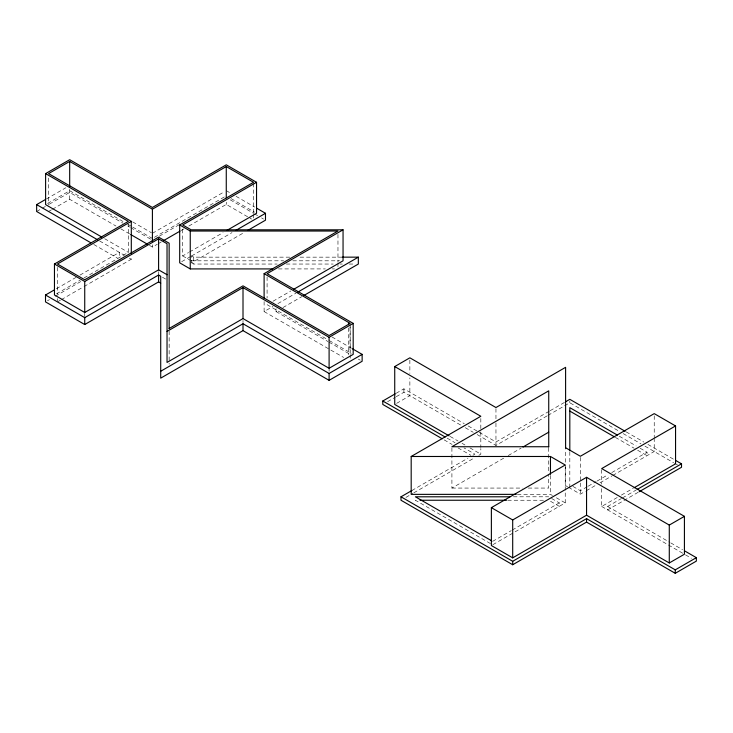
<?xml version="1.0" encoding="UTF-8"?>
<svg xmlns="http://www.w3.org/2000/svg" width="733" height="733" viewBox="0 0 733 733"><rect width="100%" height="100%" fill="white"/><g stroke="black" fill="none" stroke-linecap="round" stroke-linejoin="round"><path stroke-width="0.55" stroke-dasharray="3.67 2.75" d="M46.362 199L65.796 187.776M47.526 203.49L69.681 190.699L123.85 221.971M36.65 211.498L41.506 208.685M42.477 208.126L45.391 206.449M49.276 204.205L69.681 192.422L122.86 223.125M48.58 211.498L51.457 209.83M52.419 209.281L69.681 199.312L115.97 226.03M56.349 288.756L76.04 277.386M79.979 275.104L119.369 252.363L119.369 257.283M152.409 233.296L224.298 191.789M56.432 293.869L80.062 280.226M84.002 277.954L128.321 252.363L128.321 224.692M154.379 237.318L224.298 196.957M47.48 300.759L49.45 299.623M55.36 296.205L80.969 281.426M159.299 236.2L178.999 224.829M57.44 301.895L60.399 300.191M61.38 299.623L83.049 287.116M84.029 286.548L131.299 259.253L131.299 257.026M149.45 245.363L152.409 247.067L157.329 244.226M158.31 243.658L161.269 241.954M180.969 230.583L183.919 228.879M188.839 226.03L226.268 204.425L251.602 219.057M182.682 229.365L182.682 255.936L188.592 252.528M189.572 251.96L223.052 232.627M181.665 261.69L190.525 256.568M191.515 256L232.004 232.627M289.755 257.155L193.741 257.155L191.625 255.936L191.625 262.826L243.823 232.691M273.006 301.254L290.772 291.001M264.109 301.529L264.109 311.562L272.969 306.44M277.889 303.599L295.866 293.227M276.039 308.611L276.039 311.562L279.016 309.839M282.975 307.548L301.813 296.673M396.223 393.255L403.901 388.82L464.282 423.683M387.592 401.684L395.261 397.249M396.223 396.7L403.901 392.265L461.323 425.424M396.617 403.361L409.866 395.71L409.866 377.88M411.836 490.551L467.966 458.143M472.886 455.294L474.856 454.158L463.971 447.872M549.136 411.277L495.957 441.972L479.135 432.259M550.126 410.709L564.896 402.179M405.926 497.405L412.816 493.419M413.806 492.851L474.856 457.603M478.86 455.294L480.821 454.158L480.821 448.587M477.156 434.559L495.957 445.417L547.166 415.858M547.945 415.409L569.816 402.774L619.248 431.316M451.913 447.854L451.913 488.068L504.277 457.841M508.226 455.56L521.071 448.147M492.613 541.375L511.24 530.628M512.22 530.06L559.27 502.893L559.27 506.338L548.715 500.245M587.234 486.749L580.371 490.707L572.693 486.281M588.214 486.181L596.057 481.654M597.038 481.086L607.822 474.865M611.743 472.602L647.028 452.224L647.028 455.669L635.154 448.807M565.235 467.233L565.235 502.893L492.613 544.821L415.4 500.245L417.682 500.245M568.551 487.335L580.371 494.152L585.291 491.312M586.253 490.762L596.131 485.054M599.979 482.836L611.881 475.955M612.724 475.479L654.23 451.51L654.23 439.25M601.701 488.636L601.701 506.466L617.452 497.368M621.392 495.096L633.211 488.27M638.196 492.283L607.666 509.911L607.666 506.466L621.447 498.504M622.436 497.936L636.226 489.974M300.044 257.155L342.329 257.155M191.121 260.811L283.653 260.811M292.797 260.811L339.626 260.811M191.625 262.826L193.741 264.045L277.184 264.045M286.328 264.045L333.185 264.045M340.048 264.045L342.329 264.045M349.192 264.045L354.9 264.045M278.421 268.919L325.37 268.919M332.241 268.919L334.532 268.919M451.913 488.068L522.537 488.068M528.227 488.068L548.733 488.068L548.733 474.379M517.361 494.363L550.465 494.363L552.435 495.499M513.393 496.8L548.715 496.8M507.694 500.245L544.161 500.245M226.268 190.653L231.17 193.485M236.072 196.316L254.699 207.072M231.152 198.634L254.589 212.167M230.189 199.807L253.719 213.395M254.699 213.954L257.64 215.658M261.562 217.921L263.523 219.048M626.165 431.865L643.959 442.136M647.908 444.418L674.598 459.829M623.197 433.597L640.99 443.868M644.948 446.15L673.618 462.706M674.598 463.274L677.567 464.988M619.312 436.227L636.143 445.939M640.101 448.22L647.028 452.224M615.354 437.381L634.164 448.239M132.71 221.925L151.419 232.727M331.93 336.942L351.538 348.267M127.789 224.243L131.729 226.515M132.71 227.093L152.409 238.463M182.682 255.936L190.186 260.27M267.087 304.671L328.292 340.002M329.282 340.579L351.602 353.462M127.789 225.966L129.759 227.102M130.74 227.67L151.419 239.609M276.039 311.562L328.008 341.569M328.989 342.128L349.577 354.021M358.309 359.06L360.224 360.16M468.24 425.974L478.145 431.691M607.666 506.466L669.742 542.31M670.732 542.878L682.551 549.704M120.89 228.879L129.759 233.992M264.109 311.562L329.868 349.531M330.849 350.09L343.612 357.457M465.272 427.706L473.197 432.278M567.571 486.767L565.601 485.631L565.601 449.384M601.701 506.466L684.521 554.285M685.511 554.854L691.421 558.271M450.144 436.447L458.061 441.019M462.019 443.3L464.988 445.013M469.935 447.872L480.821 454.158M556.374 497.78L565.235 502.893M104.682 238.72L128.321 252.363M447.139 438.16L455.056 442.732M551.592 498.458L559.27 502.893M99.679 240.992L124.408 255.276M129.329 258.117L131.299 259.253M162.433 277.221L166.272 279.438M444.171 439.882L452.087 444.455M458.033 447.89L470.898 455.321M93.769 244.474L117.399 258.117M654.23 415.858L654.23 438.142M601.701 469.697L601.701 484.183M580.371 457.383L580.371 481.893M580.371 483.01L580.371 494.152M569.816 401.052L569.816 402.774M569.816 451.794L569.816 488.059M550.465 475.424L550.465 494.363M548.733 447.854L548.733 473.243M495.957 408.647L495.957 422.016M495.957 423.133L495.957 445.417M480.821 418.506L480.821 430.757M480.821 431.874L480.821 447.469M409.866 360.059L409.866 373.427M403.901 388.82L403.901 392.265M350.209 324.499L350.209 353.471M350.209 354.58L350.209 359.042M350.007 327.083L350.007 352.546M348.514 327.981L348.514 354.726M337.968 234.377L337.968 262.231M337.968 263.349L337.968 266.693M329.099 368.992L329.099 371.228M267.087 276.992L267.087 298.029M253.554 183.415L253.554 213.495M253.554 214.613L253.554 217.958M243.008 320.403L243.008 322.63M226.268 202.198L226.268 204.425M193.741 257.155L193.741 264.045M169.149 331.133L169.149 364.154M158.594 271.668L158.594 273.895M152.409 244.84L152.409 247.067M84.735 313.193L84.735 316.537M69.681 189.279L69.681 199.312M57.44 267.353L57.44 294.098M57.44 298.551L57.44 300.777M48.58 178.064L48.58 204.809"/><path stroke-width="1.1" d="M101.731 237.016L45.602 204.608L45.602 173.611L69.681 159.702L152.409 207.466L226.268 164.824L256.541 182.297L256.541 213.294L226.992 230.354M272.694 268.919L190.25 268.919L179.695 262.826L179.695 224.939L253.554 182.297L226.268 166.547L152.409 209.18L69.681 161.425L48.58 173.611L131.299 221.366L131.299 253.682M90.81 242.76L36.65 211.498L36.65 204.608L45.391 199.559M167.032 274.719L158.594 269.845L84.735 312.487L54.462 295.005L54.462 264.008L128.321 221.366L45.602 173.611M131.299 221.366L57.44 264.008L84.735 279.768L158.594 237.126L169.149 243.219L169.149 328.86M160.71 283.121L158.594 281.893L84.735 324.536L45.51 301.895L45.51 295.005L54.379 289.892M54.462 264.008L84.735 281.49L158.594 238.848L167.032 243.722L167.032 362.441L243.008 318.58L329.099 368.287L353.187 354.378L353.187 323.381L267.087 273.675L343.053 229.814L343.053 260.811L293.731 289.297M256.541 182.297L182.682 224.939L191.121 229.814L343.053 229.814M163.239 240.818L179.979 231.152M45.51 295.005L84.735 317.655L158.594 275.012L160.71 276.231L160.71 378.146L243.008 330.629L329.099 380.345L362.139 361.268L362.139 354.378L352.518 348.826M235.944 230.354L265.483 213.294L265.483 220.184L247.763 230.419M169.149 328.503L243.008 285.861L329.099 335.567L350.209 323.381L264.109 273.675L264.109 298.184M264.109 273.675L337.968 231.032L190.25 231.032L179.695 224.939M167.032 331.444L243.008 287.583L329.099 337.29L353.187 323.381M160.71 371.255L243.008 323.748L329.099 373.454L362.139 354.378M297.855 292.082L358.336 257.155L358.336 264.045L303.801 295.527M449.155 435.878L394.73 404.451L394.73 366.564L409.866 357.823L495.957 407.539L565.601 367.325L565.601 448.248M442.191 438.746L382.791 404.451L382.791 401.006L395.261 393.804M516.215 494.363L411.186 494.363L411.186 456.485L480.821 416.271L394.73 366.564M684.521 550.84L696.35 557.666L696.35 561.111L675.249 573.298L586.556 522.098L512.697 564.74L400.997 500.245L400.997 496.8L411.836 490.551M565.885 401.611L569.816 399.329L625.176 431.297M523.041 447.002L548.733 432.177M634.192 487.702L675.56 463.824L675.56 425.937L601.701 468.579L684.42 516.344L684.42 554.221L669.284 562.962L586.556 515.207L512.697 557.85L491.376 545.535L491.376 507.648L565.235 465.006L550.465 456.485L411.186 456.485M491.376 507.648L512.697 519.963L586.556 477.32L669.284 525.075L684.42 516.344M400.997 496.8L512.697 561.295L586.556 518.652L675.249 569.853L696.35 557.666M637.206 489.406L681.525 463.824L681.525 467.269L639.176 491.715M342.329 257.155L358.336 257.155M548.733 446.736L451.913 446.736L548.733 390.845L548.733 447.002M509.976 496.8L415.4 496.8L491.623 540.807M419.963 500.245L506.558 500.245M675.56 425.937L654.23 413.623L580.371 456.265L565.601 447.744M256.66 208.199L265.483 213.294M675.588 460.397L681.525 463.824M617.333 435.081L569.816 407.649L569.816 450.713M569.816 411.094L614.364 436.813M130.74 234.56L147.48 244.226M382.791 401.006L445.16 437.015M36.65 204.608L97.709 239.856M675.249 569.853L675.249 573.298M669.284 525.075L669.284 562.962M586.556 477.32L586.556 515.207M586.556 518.652L586.556 522.098M550.465 456.485L550.465 474.306M512.697 519.963L512.697 557.85M512.697 561.295L512.697 564.74M348.514 322.41L348.514 324.637M329.099 337.29L329.099 368.287M329.099 373.454L329.099 380.345M243.008 287.583L243.008 318.58M243.008 323.748L243.008 330.629M226.268 166.547L226.268 197.745M190.25 231.032L190.25 268.919M158.594 238.848L158.594 269.845M158.594 275.012L158.594 281.893M152.409 209.18L152.409 241.496M84.735 281.49L84.735 312.487M84.735 317.655L84.735 324.536M69.681 161.425L69.681 187.052"/></g></svg>
